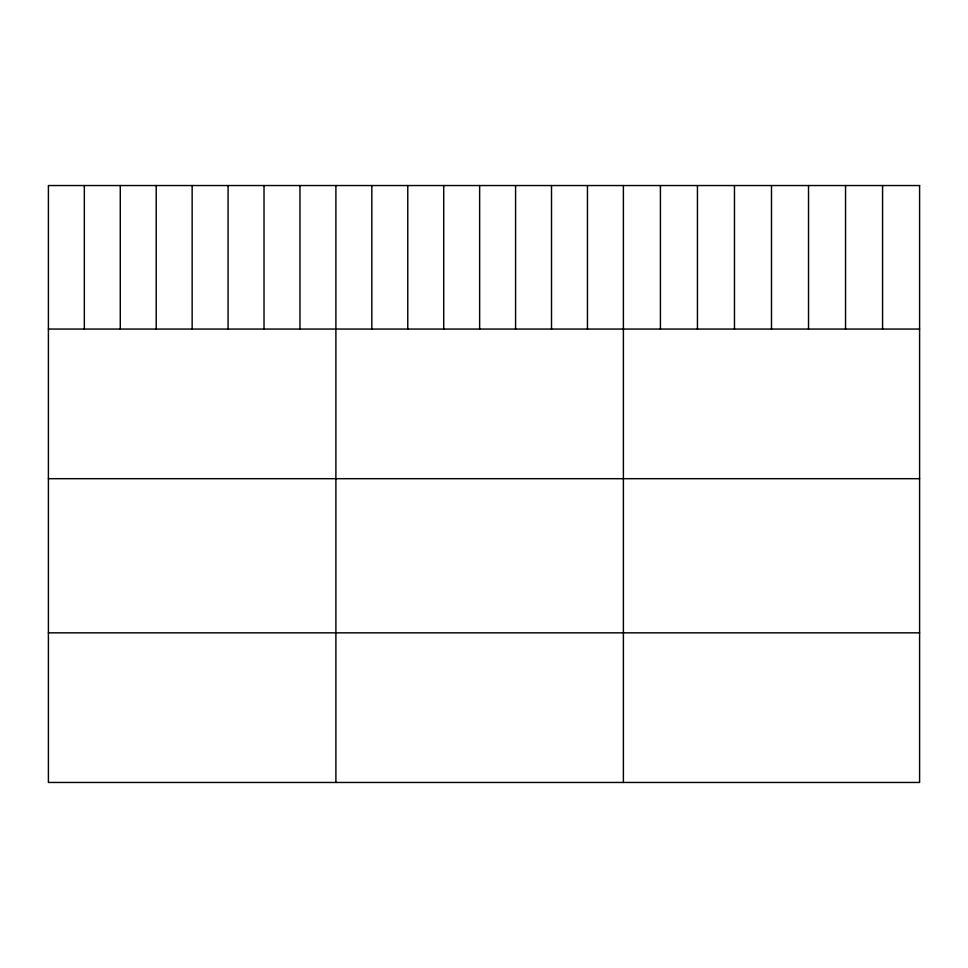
<?xml version="1.0" encoding="UTF-8"?>
<svg xmlns="http://www.w3.org/2000/svg" width="968" height="968" viewBox="0 0 968 968"><rect width="100%" height="100%" fill="white"/><g stroke="black" fill="none" stroke-linecap="round" stroke-linejoin="round"><path stroke-width="1.45" d="M48.4 329.059L919.6 329.059M48.4 478.688L919.6 478.688M48.4 632.842L919.6 632.842M882.574 185.541L882.574 329.059M845.548 185.541L845.548 329.059M808.522 185.541L808.522 329.059M771.496 185.541L771.496 329.059M734.47 185.541L734.47 329.059M697.444 185.541L697.444 329.059M660.418 185.541L660.418 329.059M623.392 185.541L623.392 782.459M587.455 185.541L587.455 329.059M551.518 185.541L551.518 329.059M515.581 185.541L515.581 329.059M479.644 185.541L479.644 329.059M443.707 185.541L443.707 329.059M407.77 185.541L407.77 329.059M371.833 185.541L371.833 329.059M335.896 185.541L335.896 782.459M299.959 185.541L299.959 329.059M264.022 185.541L264.022 329.059M228.085 185.541L228.085 329.059M192.148 185.541L192.148 329.059M156.211 185.541L156.211 329.059M120.274 185.541L120.274 329.059M84.337 185.541L84.337 329.059M919.6 185.541L48.4 185.541L48.4 782.459L919.6 782.459L919.6 185.541"/></g></svg>
